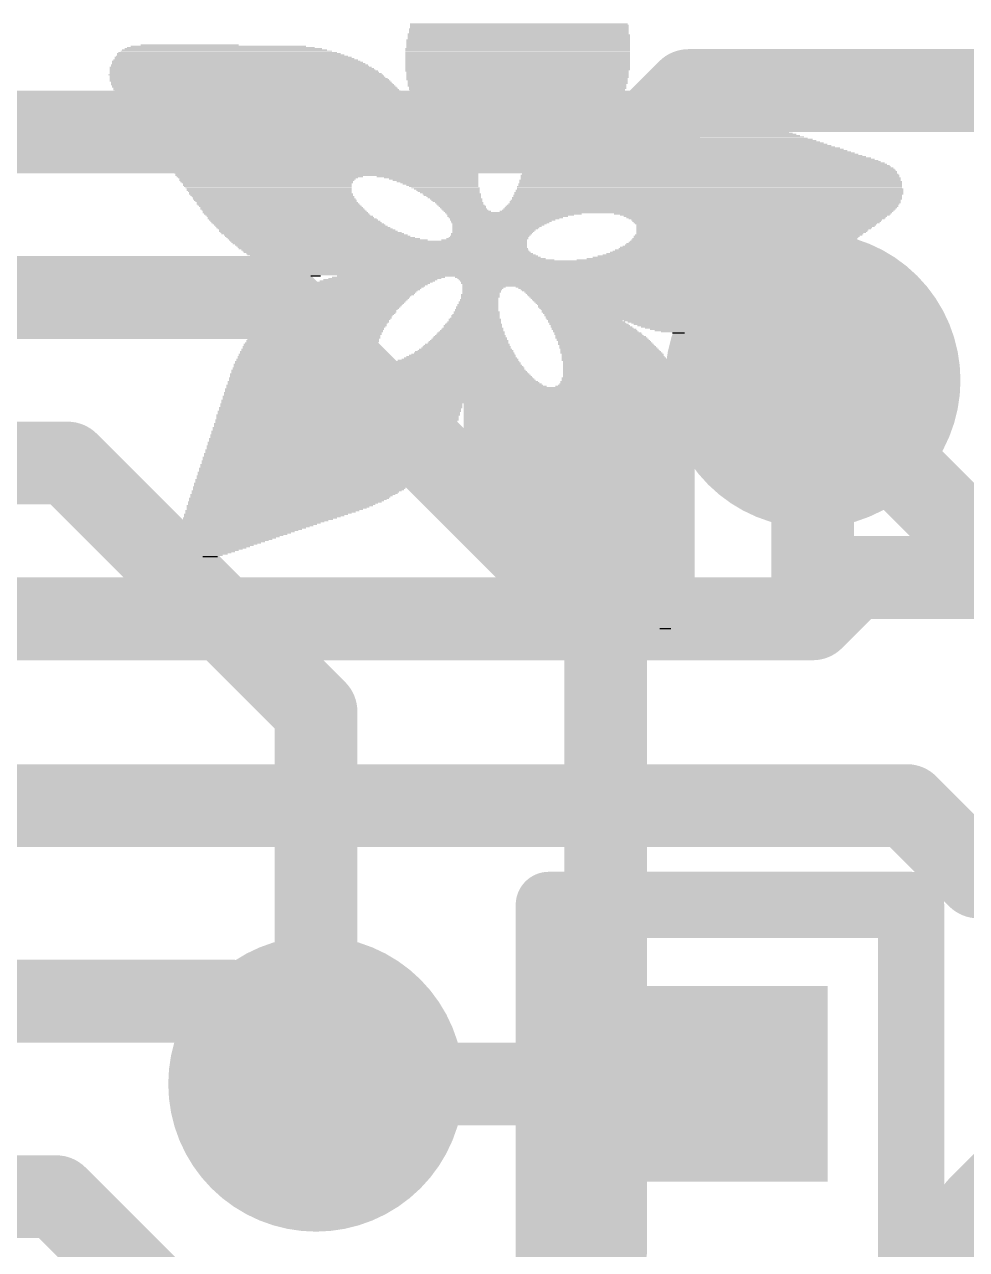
# Model space of a CAD drawing. Extents: x -4.8 to 27.4, y -5.3 to 26.6.
# Drawn here: x 11.679 to 14.569, y 9.398 to 13.157 of the extents above; entities that cross this region are included whole.
import ezdxf

# ---------------------------------------------------------------- set-up
doc = ezdxf.new("R2010")
doc.units = 0
for name, color, linetype in [('1', 12, 'CONTINUOUS'), ('16', 132, 'CONTINUOUS'), ('18', 110, 'CONTINUOUS'), ('21', 40, 'CONTINUOUS')]:
    doc.layers.add(name, color=color, linetype=linetype)

# ---------------------------------------------------------------- blocks, each defined once
blk = doc.blocks.new('RECT')
blk.add_solid([(-0.5, -0.5), (0.5, -0.5), (-0.5, 0.5), (0.5, 0.5)])
blk = doc.blocks.new('ROUNDV')
at = {"const_width": 0.5}
blk.add_lwpolyline([(0, -0.25, 1), (0, 0.25, 1), (0, -0.25)], format="xyb", dxfattribs=at)

msp = doc.modelspace()

# ---------------------------------------------------------------- linework, layer by layer
at = {"layer": '1', "const_width": 0.254}
for points in [[(14.097, 11.333), (14.097, 12.065)], [(14.097, 11.333), (14.224, 11.46)], [(14.224, 11.46), (15.406, 11.46)], [(14.097, 11.333), (11.287, 11.333)], [(11.26, 10.76), (14.386, 10.76)], [(14.605, 10.541), (14.386, 10.76)], [(15.387, 10.541), (14.605, 10.541)], [(11.26, 10.16), (12.319, 10.16)], [(12.319, 10.16), (12.573, 9.906)], [(12.573, 9.906), (13.843, 9.906)], [(14.605, 9.525), (14.84, 9.76)], [(11.26, 9.56), (11.776, 9.56)], [(11.776, 9.56), (12.192, 9.144)], [(14.605, 9.525), (14.605, 8.001)]]:
    msp.add_lwpolyline(points, dxfattribs=at)
at = {"layer": '1', "const_width": 0.127}
for points in [[(14.1605, 12.065, 1), (14.0335, 12.065)], [(14.224, 11.5235, 1), (14.224, 11.3965)], [(14.2689, 11.4151, 1), (14.1791, 11.5049)], [(14.0521, 11.3779, 1), (14.1419, 11.2881)], [(14.097, 11.2695, 1), (14.097, 11.3965)], [(14.0335, 11.333, 1), (14.1605, 11.333)], [(14.4309, 10.8049, 1), (14.3411, 10.7151)], [(14.386, 10.6965, 1), (14.386, 10.8235)], [(14.605, 10.6045, 1), (14.605, 10.4775)], [(14.5601, 10.4961, 1), (14.6499, 10.5859)], [(12.3639, 10.2049, 1), (12.2741, 10.1151)], [(12.319, 10.0965, 1), (12.319, 10.2235)], [(12.573, 9.9695, 1), (12.573, 9.8425)], [(12.5281, 9.8611, 1), (12.6179, 9.9509)], [(13.843, 9.8425, 1), (13.843, 9.9695)], [(11.8209, 9.6049, 1), (11.7311, 9.5151)], [(11.776, 9.4965, 1), (11.776, 9.6235)], [(14.6685, 9.525, 1), (14.5415, 9.525)], [(14.5601, 9.5699, 1), (14.6499, 9.4801)]]:
    msp.add_lwpolyline(points, format="xyb", dxfattribs=at)
at = {"layer": '16', "const_width": 0.254}
for points in [[(13.716, 12.954), (13.589, 12.827)], [(14.859, 12.954), (13.716, 12.954)], [(13.589, 12.827), (9.144, 12.827)], [(12.446, 12.319), (8.255, 12.319)], [(13.462, 11.303), (12.446, 12.319)], [(14.097, 12.065), (14.732, 11.43)], [(8.636, 11.811), (11.811, 11.811)], [(11.811, 11.811), (12.573, 11.049)], [(13.462, 11.303), (13.462, 9.398)], [(12.573, 11.049), (12.573, 9.906)], [(13.462, 9.398), (12.954, 8.89)]]:
    msp.add_lwpolyline(points, dxfattribs=at)
at = {"layer": '16', "const_width": 0.127}
for points in [[(13.716, 13.0175, 1), (13.716, 12.8905)], [(13.7609, 12.9091, 1), (13.6711, 12.9989)], [(13.5441, 12.8719, 1), (13.6339, 12.7821)], [(13.589, 12.7635, 1), (13.589, 12.8905)], [(12.4909, 12.3639, 1), (12.4011, 12.2741)], [(12.446, 12.2555, 1), (12.446, 12.3825)], [(14.1419, 12.1099, 1), (14.0521, 12.0201)], [(11.8559, 11.8559, 1), (11.7661, 11.7661)], [(11.811, 11.7475, 1), (11.811, 11.8745)], [(13.5255, 11.303, 1), (13.3985, 11.303)], [(13.4171, 11.2581, 1), (13.5069, 11.3479)], [(12.6365, 11.049, 1), (12.5095, 11.049)], [(12.5281, 11.0041, 1), (12.6179, 11.0939)], [(12.5095, 9.906, 1), (12.6365, 9.906)], [(13.5069, 9.3531, 1), (13.4171, 9.4429)], [(13.3985, 9.398, 1), (13.5255, 9.398)]]:
    msp.add_lwpolyline(points, format="xyb", dxfattribs=at)
at = {"layer": '21', "const_width": 0.2032}
for points in [[(13.2874, 8.3407), (13.2873, 10.4553)], [(13.2873, 10.4553), (14.3987, 10.4553)], [(14.3987, 10.4553), (14.3987, 8.3407)]]:
    msp.add_lwpolyline(points, dxfattribs=at)
at = {"layer": '21', "const_width": 0.1016}
for points in [[(13.3381, 10.4553, 1), (13.2365, 10.4553)], [(13.2873, 10.5061, 1), (13.2873, 10.4045)], [(14.4495, 10.4553, 1), (14.3479, 10.4553)], [(14.3987, 10.4045, 1), (14.3987, 10.5061)]]:
    msp.add_lwpolyline(points, format="xyb", dxfattribs=at)

# ---------------------------------------------------------------- block references
at = {"layer": '1', "xscale": 0.6, "yscale": 0.6, "rotation": 270}
msp.add_blockref('RECT', (13.843, 9.906), dxfattribs=at)
at = {"layer": '18', "xscale": 0.9064, "yscale": 0.9064}
for p in [(14.097, 12.065), (14.097, 12.065), (12.573, 9.906), (12.573, 9.906)]:
    msp.add_blockref('ROUNDV', p, dxfattribs=at)
at = {"layer": '21'}
for p, xscale, yscale in [((13.1953, 13.1585), 0.6668, 0.0038), ((13.1972, 13.1547), 0.6706, 0.0038), ((13.1934, 13.128), 0.6782, 0.0038), ((13.1953, 13.1242), 0.682, 0.0038), ((13.1953, 13.1204), 0.682, 0.0038), ((13.1953, 13.1166), 0.682, 0.0038), ((13.1953, 13.1432), 0.6744, 0.0038), ((13.1953, 13.1394), 0.6744, 0.0038), ((13.1953, 13.1356), 0.6744, 0.0038), ((13.1953, 13.1318), 0.6744, 0.0038), ((13.1972, 13.1509), 0.6706, 0.0039), ((13.1972, 13.147), 0.6706, 0.0038), ((12.2924, 13.0785), 0.6287, 0.0038), ((12.2885, 13.0823), 0.6058, 0.0038), ((12.2809, 13.0861), 0.5754, 0.0038), ((12.2733, 13.0899), 0.5372, 0.0038), ((12.1857, 13.0937), 0.3009, 0.0038), ((13.1915, 13.0823), 0.6896, 0.0038), ((13.1915, 13.0785), 0.6896, 0.0038), ((13.1934, 13.1089), 0.6858, 0.0038), ((13.1934, 13.1051), 0.6858, 0.0038), ((13.1934, 13.1013), 0.6858, 0.0038), ((13.1934, 13.0975), 0.6858, 0.0038), ((13.1934, 13.0937), 0.6858, 0.0038), ((13.1934, 13.0899), 0.6858, 0.0038), ((13.1934, 13.0861), 0.6858, 0.0038), ((13.1953, 13.1128), 0.682, 0.0039), ((12.3285, 13.0442), 0.762, 0.0038), ((12.3266, 13.048), 0.7506, 0.0038), ((12.319, 13.0556), 0.7278, 0.0038), ((12.3228, 13.0518), 0.7354, 0.0038), ((12.3152, 13.0594), 0.7124, 0.0038), ((12.3057, 13.067), 0.6858, 0.0038), ((12.3114, 13.0632), 0.6972, 0.0038), ((12.3018, 13.0708), 0.6705, 0.0038), ((12.298, 13.0747), 0.6477, 0.0039), ((13.1915, 13.0747), 0.6896, 0.0039), ((13.1915, 13.0708), 0.6896, 0.0038), ((13.1915, 13.067), 0.6896, 0.0038), ((13.1915, 13.0632), 0.6896, 0.0038), ((13.1915, 13.0594), 0.6896, 0.0038), ((13.1915, 13.0556), 0.6896, 0.0038), ((13.1915, 13.0518), 0.6896, 0.0038), ((13.1915, 13.048), 0.6896, 0.0038), ((13.1915, 13.0442), 0.6896, 0.0038), ((12.3476, 13.0175), 0.8153, 0.0038), ((12.3514, 13.0137), 0.823, 0.0038), ((12.3533, 13.0099), 0.8268, 0.0038), ((12.3571, 13.0061), 0.8344, 0.0038), ((12.3419, 13.0251), 0.8039, 0.0038), ((12.3457, 13.0213), 0.8115, 0.0038), ((12.3399, 13.0289), 0.7925, 0.0038), ((12.3381, 13.0327), 0.7887, 0.0038), ((12.3361, 13.0366), 0.7773, 0.0039), ((12.3323, 13.0404), 0.7696, 0.0038), ((13.1915, 13.0404), 0.6896, 0.0038), ((13.1915, 13.0366), 0.6896, 0.0039), ((13.1915, 13.0327), 0.6896, 0.0038), ((13.1915, 13.0289), 0.6896, 0.0038), ((13.1915, 13.0251), 0.6896, 0.0038), ((13.1915, 13.0213), 0.6896, 0.0038), ((13.1915, 13.0175), 0.6896, 0.0038), ((13.1896, 13.0137), 0.6858, 0.0038), ((13.1915, 13.0099), 0.682, 0.0038), ((13.1915, 13.0061), 0.682, 0.0038), ((12.3571, 13.0023), 0.842, 0.0038), ((12.3704, 12.9832), 0.8611, 0.0038), ((12.3609, 12.9985), 0.842, 0.0039), ((12.3628, 12.9946), 0.8458, 0.0038), ((12.3666, 12.9908), 0.8534, 0.0038), ((12.3686, 12.987), 0.8573, 0.0038), ((12.3742, 12.9794), 0.8611, 0.0038), ((12.378, 12.9718), 0.8687, 0.0038), ((12.3762, 12.9756), 0.8649, 0.0038), ((12.3819, 12.968), 0.8687, 0.0038), ((13.1915, 13.0023), 0.682, 0.0038), ((13.1915, 12.9985), 0.682, 0.0039), ((13.1915, 12.9946), 0.682, 0.0038), ((13.1896, 12.9908), 0.6782, 0.0038), ((13.1896, 12.987), 0.6782, 0.0038), ((13.1915, 12.9832), 0.6744, 0.0038), ((13.1915, 12.9794), 0.6744, 0.0038), ((13.1915, 12.9756), 0.6744, 0.0038), ((13.1896, 12.9718), 0.6706, 0.0038), ((13.1896, 12.968), 0.6706, 0.0038), ((12.3838, 12.9642), 0.8725, 0.0038), ((12.3895, 12.9565), 0.8763, 0.0038), ((12.3876, 12.9604), 0.8725, 0.0039), ((12.3933, 12.9527), 0.8763, 0.0038), ((12.3971, 12.9489), 0.8763, 0.0038), ((12.3971, 12.9451), 0.8763, 0.0038), ((12.4009, 12.9413), 0.8763, 0.0038), ((12.4047, 12.9375), 0.8763, 0.0038), ((12.4067, 12.9337), 0.8801, 0.0038), ((12.4085, 12.9299), 0.8763, 0.0038), ((13.1915, 12.9642), 0.6668, 0.0038), ((13.1915, 12.9604), 0.6668, 0.0039), ((13.1896, 12.9565), 0.663, 0.0038), ((13.1915, 12.9527), 0.6592, 0.0038), ((13.1915, 12.9489), 0.6592, 0.0038), ((13.1915, 12.9451), 0.6592, 0.0038), ((13.1896, 12.9413), 0.6553, 0.0038), ((13.1915, 12.9375), 0.6515, 0.0038), ((13.1915, 12.9337), 0.6515, 0.0038), ((13.1896, 12.9299), 0.6477, 0.0038), ((12.4123, 12.9261), 0.8763, 0.0038), ((12.4143, 12.9223), 0.8801, 0.0039), ((12.4181, 12.9184), 0.8801, 0.0038), ((12.42, 12.9146), 0.8763, 0.0038), ((12.4238, 12.9108), 0.8763, 0.0038), ((12.4257, 12.907), 0.8801, 0.0038), ((12.4276, 12.9032), 0.8763, 0.0038), ((12.4314, 12.8994), 0.8763, 0.0038), ((12.4352, 12.8956), 0.8763, 0.0038), ((12.4352, 12.8918), 0.8763, 0.0038), ((13.1915, 12.9261), 0.6439, 0.0038), ((13.1896, 12.9223), 0.6401, 0.0039), ((13.1896, 12.9184), 0.6401, 0.0038), ((13.0125, 12.9146), 0.2781, 0.0038), ((13.0087, 12.9108), 0.2705, 0.0038), ((13.0067, 12.9032), 0.259, 0.0038), ((13.0048, 12.8994), 0.2552, 0.0038), ((13.0087, 12.907), 0.2629, 0.0038), ((13.0048, 12.8956), 0.2476, 0.0038), ((13.0029, 12.8918), 0.2438, 0.0038), ((13.3458, 12.9146), 0.3276, 0.0038), ((13.3458, 12.9108), 0.32, 0.0038), ((13.3477, 12.907), 0.3162, 0.0038), ((13.3477, 12.9032), 0.3086, 0.0038), ((13.3496, 12.8994), 0.3048, 0.0038), ((13.3477, 12.8956), 0.301, 0.0038), ((13.3496, 12.8918), 0.2972, 0.0038), ((13.7134, 12.8918), 0.1791, 0.0038), ((13.7116, 12.8956), 0.1295, 0.0038), ((13.7096, 12.8994), 0.0495, 0.0038), ((12.439, 12.888), 0.8763, 0.0038), ((12.4428, 12.8841), 0.8763, 0.0039), ((12.4428, 12.8803), 0.8763, 0.0038), ((12.4466, 12.8765), 0.8763, 0.0038), ((12.5629, 12.8727), 1.1011, 0.0038), ((12.5629, 12.8689), 1.0935, 0.0038), ((12.5629, 12.8651), 1.0935, 0.0038), ((12.5629, 12.8613), 1.0859, 0.0038), ((12.5648, 12.8575), 1.0821, 0.0038), ((12.5648, 12.8537), 1.0745, 0.0038), ((13.001, 12.888), 0.24, 0.0038), ((13.0029, 12.8841), 0.2362, 0.0039), ((13.001, 12.8803), 0.2324, 0.0038), ((13.001, 12.8765), 0.2248, 0.0038), ((13.3477, 12.888), 0.2934, 0.0038), ((13.3496, 12.8841), 0.2896, 0.0039), ((13.3477, 12.8803), 0.2858, 0.0038), ((13.3477, 12.8765), 0.2858, 0.0038), ((13.3477, 12.8727), 0.2782, 0.0038), ((13.3477, 12.8689), 0.2782, 0.0038), ((13.3458, 12.8651), 0.2744, 0.0038), ((13.3438, 12.8537), 0.2629, 0.0038), ((13.3458, 12.8613), 0.2667, 0.0038), ((13.3458, 12.8575), 0.2667, 0.0038), ((13.7287, 12.8537), 0.423, 0.0038), ((13.7268, 12.8575), 0.4038, 0.0038), ((13.7249, 12.8613), 0.3848, 0.0038), ((13.7211, 12.8651), 0.362, 0.0038), ((13.7192, 12.8689), 0.3429, 0.0038), ((13.7192, 12.8727), 0.32, 0.0038), ((13.7173, 12.8765), 0.301, 0.0038), ((13.7172, 12.8803), 0.2781, 0.0038), ((13.7172, 12.8841), 0.2477, 0.0039), ((13.7134, 12.888), 0.2171, 0.0038), ((12.5648, 12.8499), 1.0745, 0.0038), ((12.5647, 12.846), 1.0668, 0.0039), ((12.5667, 12.8422), 1.0629, 0.0038), ((12.5686, 12.8384), 1.0591, 0.0038), ((12.5667, 12.8346), 1.0553, 0.0038), ((12.5686, 12.8308), 1.0515, 0.0038), ((12.5686, 12.827), 1.0439, 0.0038), ((12.5686, 12.8232), 1.0439, 0.0038), ((12.5705, 12.8194), 1.0401, 0.0038), ((12.5705, 12.8156), 1.0325, 0.0038), ((13.342, 12.8499), 0.2591, 0.0038), ((13.342, 12.846), 0.2591, 0.0039), ((13.3401, 12.8422), 0.2553, 0.0038), ((13.3401, 12.8384), 0.2476, 0.0038), ((13.3382, 12.8346), 0.2438, 0.0038), ((13.3382, 12.8308), 0.2438, 0.0038), ((13.3363, 12.827), 0.24, 0.0038), ((13.3344, 12.8232), 0.2362, 0.0038), ((13.3325, 12.8194), 0.2324, 0.0038), ((13.3325, 12.8156), 0.2324, 0.0038), ((13.7592, 12.8156), 0.5982, 0.0038), ((13.7573, 12.8194), 0.5791, 0.0038), ((13.7535, 12.8232), 0.5639, 0.0038), ((13.7497, 12.827), 0.5487, 0.0038), ((13.7477, 12.8308), 0.5295, 0.0038), ((13.7421, 12.8346), 0.5105, 0.0038), ((13.7401, 12.8384), 0.4915, 0.0038), ((13.7363, 12.8422), 0.4762, 0.0038), ((13.7344, 12.846), 0.4572, 0.0039), ((13.7306, 12.8499), 0.442, 0.0038), ((12.5724, 12.8118), 1.0287, 0.0038), ((12.5724, 12.8079), 1.0287, 0.0039), ((12.5743, 12.8041), 1.0249, 0.0038), ((12.5743, 12.8003), 1.0173, 0.0038), ((12.5762, 12.7965), 1.0135, 0.0038), ((12.5762, 12.7927), 1.0135, 0.0038), ((12.5781, 12.7889), 1.0096, 0.0038), ((12.5781, 12.7851), 1.002, 0.0038), ((12.58, 12.7813), 0.9982, 0.0038), ((12.58, 12.7775), 0.9982, 0.0038), ((13.3306, 12.8118), 0.2286, 0.0038), ((13.6849, 12.7851), 0.9372, 0.0038), ((13.6906, 12.7813), 0.9486, 0.0038), ((13.6982, 12.7775), 0.9639, 0.0038), ((13.3287, 12.8079), 0.2247, 0.0039), ((13.3268, 12.8041), 0.2209, 0.0038), ((13.3249, 12.8003), 0.2171, 0.0038), ((13.3249, 12.7965), 0.2171, 0.0038), ((13.323, 12.7927), 0.2133, 0.0038), ((13.3211, 12.7889), 0.2095, 0.0038), ((13.7858, 12.7889), 0.7125, 0.0038), ((13.782, 12.7927), 0.6973, 0.0038), ((13.7782, 12.7965), 0.682, 0.0038), ((13.7744, 12.8003), 0.6668, 0.0038), ((13.7726, 12.8041), 0.6477, 0.0038), ((13.7668, 12.8079), 0.6286, 0.0039), ((13.763, 12.8118), 0.6134, 0.0038), ((12.5819, 12.7737), 0.9944, 0.0038), ((12.5838, 12.7698), 0.9906, 0.0039), ((12.5819, 12.766), 0.9868, 0.0038), ((12.5838, 12.7622), 0.983, 0.0038), ((12.5857, 12.7584), 0.9792, 0.0038), ((12.5876, 12.7546), 0.9754, 0.0038), ((12.5876, 12.7508), 0.9754, 0.0038), ((12.5895, 12.747), 0.9716, 0.0038), ((12.5914, 12.7432), 0.9678, 0.0038), ((13.7306, 12.7546), 1.0364, 0.0038), ((13.7363, 12.7508), 1.0478, 0.0038), ((13.7439, 12.747), 1.063, 0.0038), ((13.7497, 12.7432), 1.0745, 0.0038), ((13.7096, 12.7698), 0.9867, 0.0039), ((13.7154, 12.766), 0.9982, 0.0038), ((13.7211, 12.7622), 1.0096, 0.0038), ((13.7268, 12.7584), 1.021, 0.0038), ((13.704, 12.7737), 0.9753, 0.0038), ((12.5915, 12.7394), 0.9601, 0.0038), ((12.5915, 12.7356), 0.9601, 0.0038), ((12.5934, 12.7317), 0.9563, 0.0039), ((12.5953, 12.7279), 0.9525, 0.0038), ((12.5972, 12.7241), 0.9487, 0.0038), ((12.5972, 12.7203), 0.9487, 0.0038), ((12.5991, 12.7165), 0.9449, 0.0038), ((12.601, 12.7127), 0.9411, 0.0038), ((12.6029, 12.7089), 0.9373, 0.0038), ((12.6029, 12.7051), 0.9373, 0.0038), ((13.7782, 12.7089), 1.1468, 0.0038), ((13.7801, 12.7051), 1.1506, 0.0038), ((13.7668, 12.7279), 1.1164, 0.0038), ((13.7706, 12.7241), 1.124, 0.0038), ((13.7725, 12.7203), 1.1278, 0.0038), ((13.7763, 12.7165), 1.1354, 0.0038), ((13.7782, 12.7127), 1.1392, 0.0038), ((13.7553, 12.7394), 1.0859, 0.0038), ((13.7591, 12.7356), 1.0935, 0.0038), ((13.7649, 12.7317), 1.1049, 0.0039), ((12.6048, 12.7013), 0.9335, 0.0038), ((12.6067, 12.6975), 0.9297, 0.0038), ((12.6067, 12.6936), 0.9297, 0.0039), ((12.4314, 12.6898), 0.5715, 0.0038), ((12.4257, 12.686), 0.5524, 0.0038), ((12.4238, 12.6822), 0.541, 0.0038), ((12.4219, 12.6784), 0.5372, 0.0038), ((12.4219, 12.6746), 0.5296, 0.0038), ((12.4238, 12.6708), 0.5258, 0.0038), ((12.4238, 12.667), 0.5182, 0.0038), ((12.9153, 12.6898), 0.3124, 0.0038), ((12.9267, 12.686), 0.2896, 0.0038), ((12.9344, 12.6822), 0.2743, 0.0038), ((12.9401, 12.6784), 0.2629, 0.0038), ((12.9458, 12.6746), 0.2515, 0.0038), ((12.9515, 12.6708), 0.2401, 0.0038), ((12.9553, 12.667), 0.2324, 0.0038), ((13.782, 12.667), 1.1773, 0.0038), ((13.782, 12.6784), 1.1697, 0.0038), ((13.784, 12.6746), 1.1735, 0.0038), ((13.784, 12.6708), 1.1735, 0.0038), ((13.782, 12.6936), 1.1621, 0.0039), ((13.782, 12.6898), 1.1621, 0.0038), ((13.784, 12.686), 1.1659, 0.0038), ((13.784, 12.6822), 1.1659, 0.0038), ((13.7801, 12.7013), 1.1506, 0.0038), ((13.782, 12.6975), 1.1545, 0.0038), ((12.4238, 12.6632), 0.5182, 0.0038), ((12.4257, 12.6594), 0.5144, 0.0038), ((12.4276, 12.6555), 0.5106, 0.0039), ((12.4295, 12.6517), 0.5068, 0.0038), ((12.4295, 12.6479), 0.5068, 0.0038), ((12.4314, 12.6441), 0.503, 0.0038), ((12.4333, 12.6403), 0.4992, 0.0038), ((12.4352, 12.6365), 0.503, 0.0038), ((12.4372, 12.6327), 0.4991, 0.0038), ((12.441, 12.6289), 0.4991, 0.0038), ((12.961, 12.6632), 0.221, 0.0038), ((12.9648, 12.6594), 0.2134, 0.0038), ((12.9705, 12.6555), 0.2096, 0.0039), ((12.9744, 12.6517), 0.2019, 0.0038), ((12.9782, 12.6479), 0.1943, 0.0038), ((12.9801, 12.6441), 0.1905, 0.0038), ((12.9839, 12.6403), 0.1829, 0.0038), ((12.9896, 12.6365), 0.1791, 0.0038), ((12.9915, 12.6327), 0.1753, 0.0038), ((12.9953, 12.6289), 0.1676, 0.0038), ((13.7744, 12.6327), 1.1925, 0.0038), ((13.7744, 12.6289), 1.1925, 0.0038), ((13.7782, 12.6403), 1.1925, 0.0038), ((13.7782, 12.6365), 1.1925, 0.0038), ((13.7802, 12.6479), 1.1887, 0.0038), ((13.7802, 12.6441), 1.1887, 0.0038), ((13.782, 12.6517), 1.1849, 0.0038), ((13.7802, 12.6594), 1.1811, 0.0038), ((13.7802, 12.6555), 1.1811, 0.0039), ((13.782, 12.6632), 1.1773, 0.0038), ((12.4428, 12.6251), 0.4953, 0.0038), ((12.4448, 12.6213), 0.4991, 0.0038), ((12.4486, 12.6174), 0.4991, 0.0039), ((12.4505, 12.6136), 0.4953, 0.0038), ((12.4543, 12.6098), 0.4953, 0.0038), ((12.4562, 12.606), 0.4991, 0.0038), ((12.46, 12.6022), 0.4991, 0.0038), ((12.4638, 12.5984), 0.4991, 0.0038), ((12.4676, 12.5946), 0.4991, 0.0038), ((12.4695, 12.5908), 0.503, 0.0038), ((12.9972, 12.6251), 0.1638, 0.0038), ((13.0029, 12.6213), 0.16, 0.0038), ((13.0048, 12.6174), 0.1562, 0.0039), ((13.0067, 12.6136), 0.1524, 0.0038), ((13.0124, 12.6098), 0.1486, 0.0038), ((13.0143, 12.606), 0.1448, 0.0038), ((13.0181, 12.6022), 0.1448, 0.0038), ((13.022, 12.5984), 0.1447, 0.0038), ((13.0239, 12.5946), 0.1409, 0.0038), ((13.0277, 12.5908), 0.1409, 0.0038), ((13.7497, 12.5908), 1.2039, 0.0038), ((13.7535, 12.5946), 1.2039, 0.0038), ((13.7573, 12.5984), 1.204, 0.0038), ((13.7592, 12.6022), 1.2002, 0.0038), ((13.763, 12.606), 1.2002, 0.0038), ((13.7668, 12.6136), 1.2002, 0.0038), ((13.7668, 12.6098), 1.2002, 0.0038), ((13.7687, 12.6174), 1.1964, 0.0039), ((13.7725, 12.6251), 1.1964, 0.0038), ((13.7725, 12.6213), 1.1964, 0.0038), ((12.4733, 12.587), 0.503, 0.0038), ((12.4771, 12.5832), 0.5029, 0.0038), ((12.4791, 12.5793), 0.5067, 0.0039), ((12.4829, 12.5755), 0.5067, 0.0038), ((12.4867, 12.5717), 0.5067, 0.0038), ((12.4924, 12.5679), 0.5105, 0.0038), ((12.4962, 12.5641), 0.5105, 0.0038), ((12.5, 12.5603), 0.5182, 0.0038), ((12.5038, 12.5565), 0.5182, 0.0038), ((12.5095, 12.5527), 0.522, 0.0038), ((13.0315, 12.587), 0.141, 0.0038), ((13.0372, 12.5832), 0.1448, 0.0038), ((13.6544, 12.5793), 1.3716, 0.0039), ((13.1801, 12.5755), 0.4153, 0.0038), ((13.1705, 12.5717), 0.3886, 0.0038), ((13.161, 12.5679), 0.3696, 0.0038), ((13.1553, 12.5641), 0.3506, 0.0038), ((13.1515, 12.5603), 0.3353, 0.0038), ((13.1458, 12.5565), 0.3239, 0.0038), ((13.142, 12.5527), 0.3086, 0.0038), ((13.7401, 12.5832), 1.2078, 0.0038), ((13.7459, 12.587), 1.2039, 0.0038), ((13.9116, 12.5755), 0.8496, 0.0038), ((13.9192, 12.5717), 0.8268, 0.0038), ((13.9211, 12.5679), 0.8078, 0.0038), ((13.923, 12.5641), 0.7963, 0.0038), ((13.9249, 12.5603), 0.7848, 0.0038), ((13.9249, 12.5565), 0.7696, 0.0038), ((13.9249, 12.5527), 0.762, 0.0038), ((12.5133, 12.5489), 0.522, 0.0038), ((12.519, 12.5451), 0.5258, 0.0038), ((12.5228, 12.5412), 0.5258, 0.0039), ((12.5286, 12.5374), 0.5295, 0.0038), ((12.5343, 12.5336), 0.5334, 0.0038), ((12.54, 12.5298), 0.5372, 0.0038), ((12.5457, 12.526), 0.541, 0.0038), ((12.5495, 12.5222), 0.5486, 0.0038), ((12.5572, 12.5184), 0.5563, 0.0038), ((12.5629, 12.5146), 0.5601, 0.0038), ((13.1115, 12.5146), 0.2476, 0.0038), ((13.1382, 12.5489), 0.3009, 0.0038), ((13.1191, 12.526), 0.2552, 0.0038), ((13.1172, 12.5222), 0.2514, 0.0038), ((13.1153, 12.5184), 0.2476, 0.0038), ((13.1363, 12.5451), 0.2895, 0.0038), ((13.1325, 12.5412), 0.2819, 0.0039), ((13.1287, 12.5374), 0.2743, 0.0038), ((13.1249, 12.5336), 0.2667, 0.0038), ((13.123, 12.5298), 0.2629, 0.0038), ((13.9249, 12.5489), 0.7544, 0.0038), ((13.923, 12.5451), 0.743, 0.0038), ((13.923, 12.5412), 0.7354, 0.0039), ((13.9211, 12.5374), 0.7316, 0.0038), ((13.9173, 12.5336), 0.7239, 0.0038), ((13.9154, 12.5298), 0.7201, 0.0038), ((13.9116, 12.526), 0.7125, 0.0038), ((13.9097, 12.5222), 0.7087, 0.0038), ((13.9078, 12.5184), 0.7049, 0.0038), ((13.904, 12.5146), 0.6973, 0.0038), ((12.5724, 12.5108), 0.5639, 0.0038), ((12.5781, 12.507), 0.5677, 0.0038), ((12.5876, 12.5031), 0.5792, 0.0039), ((12.5972, 12.4993), 0.5905, 0.0038), ((12.6105, 12.4955), 0.6096, 0.0038), ((12.7648, 12.4917), 0.9106, 0.0038), ((12.7667, 12.4879), 0.9068, 0.0038), ((12.7686, 12.4841), 0.903, 0.0038), ((12.7724, 12.4803), 0.8954, 0.0038), ((13.0887, 12.4955), 0.2629, 0.0038), ((13.0982, 12.4993), 0.2515, 0.0038), ((13.102, 12.5031), 0.2439, 0.0039), ((13.1058, 12.507), 0.2439, 0.0038), ((13.1096, 12.5108), 0.2438, 0.0038), ((13.864, 12.4803), 0.6858, 0.0038), ((13.8678, 12.4841), 0.6858, 0.0038), ((13.8735, 12.4879), 0.682, 0.0038), ((13.8792, 12.4917), 0.6858, 0.0038), ((13.883, 12.4955), 0.6858, 0.0038), ((13.8887, 12.4993), 0.6896, 0.0038), ((13.8944, 12.507), 0.6934, 0.0038), ((13.8925, 12.5031), 0.6896, 0.0039), ((13.9002, 12.5108), 0.6973, 0.0038), ((12.7743, 12.4765), 0.8916, 0.0038), ((12.7762, 12.4727), 0.8878, 0.0038), ((12.78, 12.4689), 0.8878, 0.0038), ((12.7839, 12.465), 0.8801, 0.0039), ((12.7877, 12.4612), 0.8801, 0.0038), ((12.7915, 12.4574), 0.8801, 0.0038), ((12.7991, 12.4536), 0.8801, 0.0038), ((12.8048, 12.4498), 0.8839, 0.0038), ((12.8124, 12.446), 0.884, 0.0038), ((12.8201, 12.4422), 0.8839, 0.0038), ((13.7878, 12.4422), 0.7315, 0.0038), ((13.7973, 12.446), 0.7201, 0.0038), ((13.8087, 12.4498), 0.7124, 0.0038), ((13.8163, 12.4536), 0.7049, 0.0038), ((13.8239, 12.4574), 0.6973, 0.0038), ((13.8316, 12.4612), 0.6972, 0.0038), ((13.8373, 12.465), 0.6934, 0.0039), ((13.8468, 12.4689), 0.6896, 0.0038), ((13.8506, 12.4727), 0.6896, 0.0038), ((13.8563, 12.4765), 0.6858, 0.0038), ((12.8296, 12.4384), 0.8953, 0.0038), ((12.8467, 12.4346), 0.9144, 0.0038), ((13.2677, 12.4308), 1.7412, 0.0038), ((13.2677, 12.4269), 1.726, 0.0039), ((13.2696, 12.4231), 1.7145, 0.0038), ((13.2715, 12.4193), 1.703, 0.0038), ((13.2715, 12.4155), 1.6878, 0.0038), ((13.2734, 12.4117), 1.6764, 0.0038), ((13.2753, 12.4079), 1.6574, 0.0038), ((13.2792, 12.4041), 1.6421, 0.0038), ((13.7573, 12.4346), 0.7696, 0.0038), ((13.7744, 12.4384), 0.743, 0.0038), ((13.283, 12.4003), 1.6269, 0.0038), ((13.2848, 12.3965), 1.6078, 0.0038), ((13.2906, 12.3927), 1.5887, 0.0038), ((13.2963, 12.3889), 1.5621, 0.0039), ((12.5724, 12.385), 0.0305, 0.0038), ((12.7515, 12.366), 0.3581, 0.0038), ((12.761, 12.3698), 0.3543, 0.0038), ((12.7705, 12.3736), 0.3505, 0.0038), ((12.7839, 12.3774), 0.3467, 0.0038), ((12.7953, 12.3812), 0.3467, 0.0038), ((13.3553, 12.385), 1.4364, 0.0038), ((13.5344, 12.3812), 1.0706, 0.0038), ((13.5344, 12.3774), 1.0554, 0.0038), ((13.5344, 12.3736), 1.0478, 0.0038), ((13.5325, 12.3698), 1.0363, 0.0038), ((13.5325, 12.366), 1.0287, 0.0038), ((12.6829, 12.3279), 0.381, 0.0038), ((12.6867, 12.3317), 0.381, 0.0038), ((12.6924, 12.3355), 0.3772, 0.0038), ((12.6981, 12.3393), 0.3734, 0.0038), ((12.7057, 12.3431), 0.3734, 0.0038), ((12.7095, 12.3469), 0.3734, 0.0038), ((12.7191, 12.3508), 0.3695, 0.0039), ((12.7248, 12.3546), 0.3657, 0.0038), ((12.7324, 12.3584), 0.3658, 0.0038), ((12.7419, 12.3622), 0.362, 0.0038), ((13.5305, 12.3622), 1.0249, 0.0038), ((13.0772, 12.3279), 0.1181, 0.0038), ((13.5267, 12.3546), 1.0097, 0.0038), ((13.0886, 12.3508), 0.1334, 0.0039), ((13.0848, 12.3469), 0.1258, 0.0038), ((13.0829, 12.3431), 0.122, 0.0038), ((13.081, 12.3393), 0.1182, 0.0038), ((13.081, 12.3355), 0.1182, 0.0038), ((13.5287, 12.3584), 1.0135, 0.0038), ((13.0791, 12.3317), 0.1143, 0.0038), ((13.6068, 12.3508), 0.842, 0.0039), ((13.6068, 12.3469), 0.8268, 0.0038), ((13.6087, 12.3431), 0.8154, 0.0038), ((13.6067, 12.3393), 0.8039, 0.0038), ((13.6087, 12.3355), 0.7925, 0.0038), ((13.6087, 12.3317), 0.7848, 0.0038), ((13.6068, 12.3279), 0.7734, 0.0038), ((12.6371, 12.2898), 0.3886, 0.0038), ((12.641, 12.2936), 0.3887, 0.0038), ((12.6448, 12.2974), 0.3887, 0.0038), ((12.6486, 12.3012), 0.3886, 0.0038), ((12.6543, 12.305), 0.3848, 0.0038), ((12.6581, 12.3088), 0.3848, 0.0038), ((12.6619, 12.3127), 0.3848, 0.0039), ((12.6657, 12.3165), 0.3848, 0.0038), ((12.6714, 12.3203), 0.381, 0.0038), ((12.6752, 12.3241), 0.381, 0.0038), ((13.0677, 12.2898), 0.1295, 0.0038), ((13.0696, 12.2974), 0.1257, 0.0038), ((13.0696, 12.2936), 0.1257, 0.0038), ((13.0715, 12.305), 0.1219, 0.0038), ((13.0715, 12.3012), 0.1219, 0.0038), ((13.0734, 12.3127), 0.1181, 0.0039), ((13.0734, 12.3088), 0.1181, 0.0038), ((13.0772, 12.3241), 0.1181, 0.0038), ((13.0772, 12.3203), 0.1181, 0.0038), ((13.0753, 12.3165), 0.1143, 0.0038), ((13.6068, 12.3241), 0.7658, 0.0038), ((13.6049, 12.3203), 0.7544, 0.0038), ((13.6049, 12.3165), 0.7468, 0.0038), ((13.6049, 12.3127), 0.7391, 0.0039), ((13.6029, 12.3088), 0.7277, 0.0038), ((13.6029, 12.305), 0.7201, 0.0038), ((13.6029, 12.3012), 0.7125, 0.0038), ((13.6011, 12.2974), 0.7011, 0.0038), ((13.6011, 12.2936), 0.6934, 0.0038), ((13.5973, 12.2898), 0.6858, 0.0038), ((12.6029, 12.2517), 0.3963, 0.0038), ((12.6067, 12.2555), 0.3963, 0.0038), ((12.6086, 12.2593), 0.3925, 0.0038), ((12.6124, 12.2631), 0.3924, 0.0038), ((12.6162, 12.2669), 0.3924, 0.0038), ((12.62, 12.2707), 0.3924, 0.0038), ((12.6238, 12.2746), 0.3924, 0.0039), ((12.6257, 12.2784), 0.3886, 0.0038), ((12.6295, 12.2822), 0.3886, 0.0038), ((12.6333, 12.286), 0.3886, 0.0038), ((13.0601, 12.2517), 0.1601, 0.0038), ((13.06, 12.2555), 0.1524, 0.0038), ((13.062, 12.2631), 0.1485, 0.0038), ((13.062, 12.2593), 0.1485, 0.0038), ((13.0639, 12.2669), 0.1447, 0.0038), ((13.0658, 12.2746), 0.1409, 0.0039), ((13.0658, 12.2707), 0.1409, 0.0038), ((13.0658, 12.2822), 0.1333, 0.0038), ((13.0658, 12.2784), 0.1333, 0.0038), ((13.0677, 12.286), 0.1295, 0.0038), ((13.5953, 12.286), 0.6743, 0.0038), ((13.5953, 12.2822), 0.6667, 0.0038), ((13.5935, 12.2784), 0.6553, 0.0038), ((13.5897, 12.2746), 0.6477, 0.0039), ((13.5877, 12.2707), 0.6363, 0.0038), ((13.5858, 12.2669), 0.6248, 0.0038), ((13.5839, 12.2631), 0.621, 0.0038), ((13.5801, 12.2593), 0.6058, 0.0038), ((13.5763, 12.2555), 0.5982, 0.0038), ((13.5744, 12.2517), 0.5868, 0.0038), ((12.5781, 12.2174), 0.4, 0.0038), ((12.5781, 12.2136), 0.4, 0.0038), ((12.5819, 12.2212), 0.4, 0.0038), ((12.5838, 12.225), 0.3962, 0.0038), ((12.5895, 12.2326), 0.4, 0.0038), ((12.5876, 12.2288), 0.3962, 0.0038), ((12.5914, 12.2365), 0.3962, 0.0039), ((12.5952, 12.2403), 0.3962, 0.0038), ((12.5991, 12.2441), 0.3963, 0.0038), ((12.601, 12.2479), 0.3925, 0.0038), ((13.0506, 12.2136), 0.2019, 0.0038), ((13.0506, 12.2174), 0.1943, 0.0038), ((13.0525, 12.2212), 0.1905, 0.0038), ((13.0544, 12.225), 0.1867, 0.0038), ((13.0544, 12.2326), 0.1791, 0.0038), ((13.0544, 12.2288), 0.1791, 0.0038), ((13.0563, 12.2365), 0.1753, 0.0039), ((13.0563, 12.2403), 0.1677, 0.0038), ((13.0582, 12.2441), 0.1639, 0.0038), ((13.0601, 12.2479), 0.1601, 0.0038), ((13.3991, 12.2479), 0.2286, 0.0038), ((13.403, 12.2441), 0.2363, 0.0038), ((13.4068, 12.2403), 0.2363, 0.0038), ((13.4106, 12.2365), 0.2439, 0.0039), ((13.4144, 12.2326), 0.2438, 0.0038), ((13.4182, 12.2288), 0.2514, 0.0038), ((13.422, 12.225), 0.2514, 0.0038), ((13.4258, 12.2212), 0.259, 0.0038), ((13.4297, 12.2174), 0.2591, 0.0038), ((13.4316, 12.2136), 0.2629, 0.0038), ((13.6887, 12.2479), 0.3429, 0.0038), ((13.6887, 12.2441), 0.32, 0.0038), ((13.6906, 12.2403), 0.301, 0.0038), ((13.6887, 12.2365), 0.282, 0.0039), ((13.6887, 12.2326), 0.259, 0.0038), ((13.6887, 12.2288), 0.2362, 0.0038), ((13.6887, 12.225), 0.2134, 0.0038), ((13.6887, 12.2212), 0.1828, 0.0038), ((13.6868, 12.2174), 0.1486, 0.0038), ((13.6867, 12.2136), 0.1105, 0.0038), ((12.5591, 12.1793), 0.4077, 0.0038), ((12.5629, 12.1869), 0.4077, 0.0038), ((12.5629, 12.1831), 0.4077, 0.0038), ((12.5648, 12.1907), 0.4039, 0.0038), ((12.5667, 12.1945), 0.4077, 0.0038), ((12.5686, 12.1984), 0.4039, 0.0039), ((12.5724, 12.206), 0.4039, 0.0038), ((12.5705, 12.2022), 0.4001, 0.0038), ((12.5743, 12.2098), 0.4001, 0.0038), ((13.0391, 12.1793), 0.2476, 0.0038), ((13.041, 12.1831), 0.2438, 0.0038), ((13.0429, 12.1869), 0.24, 0.0038), ((13.0429, 12.1907), 0.2324, 0.0038), ((13.0448, 12.1945), 0.2286, 0.0038), ((13.0448, 12.1984), 0.221, 0.0039), ((13.0467, 12.2022), 0.2172, 0.0038), ((13.0467, 12.206), 0.2096, 0.0038), ((13.0486, 12.2098), 0.2058, 0.0038), ((13.4373, 12.2098), 0.2667, 0.0038), ((13.4392, 12.206), 0.2705, 0.0038), ((13.4467, 12.1984), 0.2781, 0.0039), ((13.443, 12.2022), 0.2705, 0.0038), ((13.4487, 12.1945), 0.2819, 0.0038), ((13.4544, 12.1869), 0.2858, 0.0038), ((13.4525, 12.1907), 0.2819, 0.0038), ((13.4582, 12.1831), 0.2858, 0.0038), ((13.4601, 12.1793), 0.2896, 0.0038), ((13.6849, 12.2098), 0.0381, 0.0038), ((12.5495, 12.145), 0.4268, 0.0038), ((12.5495, 12.1412), 0.4268, 0.0038), ((12.5515, 12.1526), 0.4229, 0.0038), ((12.5515, 12.1488), 0.4229, 0.0038), ((12.5534, 12.1603), 0.4191, 0.0039), ((12.5534, 12.1564), 0.4191, 0.0038), ((12.5553, 12.1679), 0.4153, 0.0038), ((12.5553, 12.1641), 0.4153, 0.0038), ((12.5572, 12.1755), 0.4115, 0.0038), ((12.5572, 12.1717), 0.4115, 0.0038), ((13.022, 12.1412), 0.3277, 0.0038), ((13.0239, 12.145), 0.3163, 0.0038), ((13.0277, 12.1488), 0.3086, 0.0038), ((13.0277, 12.1526), 0.301, 0.0038), ((13.0315, 12.1564), 0.2934, 0.0038), ((13.0315, 12.1603), 0.2857, 0.0039), ((13.0334, 12.1641), 0.2743, 0.0038), ((13.0353, 12.1679), 0.2705, 0.0038), ((13.0353, 12.1717), 0.2629, 0.0038), ((13.0372, 12.1755), 0.2591, 0.0038), ((13.462, 12.1755), 0.2934, 0.0038), ((13.4658, 12.1717), 0.2934, 0.0038), ((13.4677, 12.1679), 0.2972, 0.0038), ((13.4696, 12.1641), 0.301, 0.0038), ((13.4734, 12.1603), 0.301, 0.0039), ((13.4753, 12.1564), 0.3048, 0.0038), ((13.4772, 12.1526), 0.3086, 0.0038), ((13.4792, 12.1488), 0.3125, 0.0038), ((13.483, 12.145), 0.3125, 0.0038), ((13.483, 12.1412), 0.3125, 0.0038), ((12.7648, 12.1031), 0.8953, 0.0038), ((12.761, 12.1145), 0.8801, 0.0038), ((12.7629, 12.1107), 0.8839, 0.0038), ((12.7648, 12.1069), 0.8877, 0.0038), ((12.559, 12.1222), 0.4686, 0.0039), ((12.7629, 12.1183), 0.8763, 0.0038), ((12.5495, 12.1298), 0.442, 0.0038), ((12.5533, 12.126), 0.4496, 0.0038), ((12.5495, 12.1374), 0.4344, 0.0038), ((12.5495, 12.1336), 0.4344, 0.0038), ((12.9991, 12.1222), 0.3962, 0.0039), ((13.0086, 12.126), 0.3696, 0.0038), ((13.0144, 12.1298), 0.3581, 0.0038), ((13.0163, 12.1336), 0.3467, 0.0038), ((13.0182, 12.1374), 0.3353, 0.0038), ((13.4848, 12.1374), 0.3163, 0.0038), ((13.4886, 12.1298), 0.3239, 0.0038), ((13.4886, 12.126), 0.3239, 0.0038), ((13.4868, 12.1336), 0.3201, 0.0038), ((13.4925, 12.1222), 0.3238, 0.0039), ((13.4944, 12.1183), 0.3276, 0.0038), ((13.4944, 12.1145), 0.3276, 0.0038), ((13.4963, 12.1107), 0.3314, 0.0038), ((13.4982, 12.1069), 0.3352, 0.0038), ((13.4982, 12.1031), 0.3352, 0.0038), ((12.7724, 12.0726), 0.9334, 0.0038), ((12.7743, 12.0688), 0.9372, 0.0038), ((12.7762, 12.065), 0.941, 0.0038), ((12.7686, 12.0841), 0.9182, 0.0039), ((12.7705, 12.0802), 0.922, 0.0038), ((12.7724, 12.0764), 0.9258, 0.0038), ((12.7648, 12.0955), 0.903, 0.0038), ((12.7667, 12.0917), 0.9068, 0.0038), ((12.7686, 12.0879), 0.9106, 0.0038), ((12.7648, 12.0993), 0.8953, 0.0038), ((13.5039, 12.0726), 0.3544, 0.0038), ((13.5058, 12.0688), 0.3582, 0.0038), ((13.5058, 12.065), 0.3582, 0.0038), ((13.5001, 12.0993), 0.339, 0.0038), ((13.5001, 12.0955), 0.339, 0.0038), ((13.5021, 12.0917), 0.3429, 0.0038), ((13.5021, 12.0879), 0.3429, 0.0038), ((13.504, 12.0841), 0.3467, 0.0039), ((13.504, 12.0802), 0.3467, 0.0038), ((13.5059, 12.0764), 0.3505, 0.0038), ((12.9953, 12.0269), 1.4097, 0.0038), ((12.9953, 12.0383), 1.4021, 0.0038), ((12.9972, 12.0345), 1.4059, 0.0038), ((12.9972, 12.0307), 1.4059, 0.0038), ((12.7838, 12.0498), 0.9716, 0.0038), ((12.7895, 12.046), 0.983, 0.0039), ((12.9972, 12.0421), 1.3983, 0.0038), ((12.7782, 12.0612), 0.9525, 0.0038), ((12.7801, 12.0574), 0.9563, 0.0038), ((12.7839, 12.0536), 0.9639, 0.0038), ((13.5001, 12.046), 0.3848, 0.0039), ((13.5039, 12.0498), 0.3772, 0.0038), ((13.5058, 12.0536), 0.3734, 0.0038), ((13.5058, 12.0612), 0.3658, 0.0038), ((13.5058, 12.0574), 0.3658, 0.0038), ((12.6505, 11.9926), 0.7429, 0.0038), ((12.6505, 11.9888), 0.7429, 0.0038), ((12.9953, 12.004), 1.4249, 0.0038), ((12.9972, 12.0002), 1.4288, 0.0038), ((12.9972, 11.9964), 1.4288, 0.0038), ((12.9953, 12.0155), 1.4173, 0.0038), ((12.9972, 12.0117), 1.4211, 0.0038), ((12.9972, 12.0079), 1.4211, 0.0039), ((12.9972, 12.0231), 1.4135, 0.0038), ((12.9972, 12.0193), 1.4135, 0.0038), ((13.3687, 11.9926), 0.6858, 0.0038), ((13.3687, 11.9888), 0.6858, 0.0038), ((12.641, 11.9583), 0.7467, 0.0038), ((12.6391, 11.9545), 0.7429, 0.0038), ((12.6391, 11.9507), 0.7429, 0.0038), ((12.6448, 11.9698), 0.7467, 0.0039), ((12.6429, 11.9659), 0.7429, 0.0038), ((12.6429, 11.9621), 0.7429, 0.0038), ((12.6486, 11.9812), 0.7467, 0.0038), ((12.6467, 11.9774), 0.7429, 0.0038), ((12.6467, 11.9736), 0.7429, 0.0038), ((12.6505, 11.985), 0.7429, 0.0038), ((13.3706, 11.985), 0.6896, 0.0038), ((13.3706, 11.9812), 0.6896, 0.0038), ((13.3706, 11.9774), 0.6896, 0.0038), ((13.3706, 11.9736), 0.6896, 0.0038), ((13.3725, 11.9698), 0.6934, 0.0039), ((13.3725, 11.9659), 0.6934, 0.0038), ((13.3725, 11.9621), 0.6934, 0.0038), ((13.3725, 11.9583), 0.6934, 0.0038), ((13.3744, 11.9545), 0.6972, 0.0038), ((13.3744, 11.9507), 0.6972, 0.0038), ((12.6295, 11.9202), 0.7468, 0.0038), ((12.6276, 11.9164), 0.743, 0.0038), ((12.6333, 11.9317), 0.7468, 0.0039), ((12.6314, 11.9278), 0.743, 0.0038), ((12.6314, 11.924), 0.743, 0.0038), ((12.6372, 11.9431), 0.7467, 0.0038), ((12.6353, 11.9393), 0.7429, 0.0038), ((12.6353, 11.9355), 0.7429, 0.0038), ((12.6391, 11.9469), 0.7429, 0.0038), ((13.3744, 11.9469), 0.6972, 0.0038), ((13.3744, 11.9431), 0.6972, 0.0038), ((13.3744, 11.9393), 0.6972, 0.0038), ((13.3763, 11.9355), 0.701, 0.0038), ((13.3763, 11.9317), 0.701, 0.0039), ((13.3763, 11.9278), 0.701, 0.0038), ((13.3763, 11.924), 0.701, 0.0038), ((13.3763, 11.9202), 0.701, 0.0038), ((13.3763, 11.9164), 0.701, 0.0038), ((12.6162, 11.8859), 0.743, 0.0038), ((12.6143, 11.8821), 0.7391, 0.0038), ((12.6143, 11.8783), 0.7391, 0.0038), ((12.62, 11.8974), 0.743, 0.0038), ((12.62, 11.8936), 0.743, 0.0039), ((12.6181, 11.8897), 0.7392, 0.0038), ((12.6238, 11.9088), 0.743, 0.0038), ((12.6238, 11.905), 0.743, 0.0038), ((12.6238, 11.9012), 0.743, 0.0038), ((12.6276, 11.9126), 0.743, 0.0038), ((13.3763, 11.9126), 0.701, 0.0038), ((13.3782, 11.9088), 0.7048, 0.0038), ((13.3782, 11.905), 0.7048, 0.0038), ((13.3782, 11.9012), 0.7048, 0.0038), ((13.3782, 11.8974), 0.7048, 0.0038), ((13.3782, 11.8936), 0.7048, 0.0039), ((13.3782, 11.8897), 0.7048, 0.0038), ((13.3782, 11.8859), 0.7048, 0.0038), ((13.3801, 11.8821), 0.701, 0.0038), ((13.3801, 11.8783), 0.701, 0.0038), ((12.5953, 11.8402), 0.7315, 0.0038), ((12.5991, 11.8478), 0.7315, 0.0038), ((12.601, 11.8516), 0.7353, 0.0038), ((12.5972, 11.844), 0.7277, 0.0038), ((12.6048, 11.8631), 0.7353, 0.0038), ((12.6048, 11.8593), 0.7353, 0.0038), ((12.6029, 11.8555), 0.7315, 0.0039), ((12.6105, 11.8745), 0.7391, 0.0038), ((12.6105, 11.8707), 0.7391, 0.0038), ((12.6086, 11.8669), 0.7353, 0.0038), ((13.3801, 11.8745), 0.701, 0.0038), ((13.3801, 11.8707), 0.701, 0.0038), ((13.3801, 11.8669), 0.701, 0.0038), ((13.382, 11.8631), 0.7048, 0.0038), ((13.3839, 11.8593), 0.701, 0.0038), ((13.3839, 11.8555), 0.701, 0.0039), ((13.3839, 11.8516), 0.701, 0.0038), ((13.3839, 11.8478), 0.701, 0.0038), ((13.3858, 11.844), 0.6972, 0.0038), ((13.3858, 11.8402), 0.6972, 0.0038), ((12.5743, 11.8059), 0.7125, 0.0038), ((12.5724, 11.8021), 0.7087, 0.0038), ((12.5819, 11.8174), 0.7201, 0.0039), ((12.58, 11.8135), 0.7163, 0.0038), ((12.5781, 11.8097), 0.7125, 0.0038), ((12.5877, 11.8288), 0.7239, 0.0038), ((12.5877, 11.825), 0.7239, 0.0038), ((12.5857, 11.8212), 0.72, 0.0038), ((12.5915, 11.8326), 0.7239, 0.0038), ((12.5934, 11.8364), 0.7277, 0.0038), ((13.3858, 11.8364), 0.6972, 0.0038), ((13.3877, 11.8326), 0.6934, 0.0038), ((13.3877, 11.8288), 0.6934, 0.0038), ((13.3877, 11.825), 0.6934, 0.0038), ((13.3877, 11.8212), 0.6934, 0.0038), ((13.3896, 11.8174), 0.6896, 0.0039), ((13.3896, 11.8135), 0.6896, 0.0038), ((13.3915, 11.8097), 0.6858, 0.0038), ((13.3915, 11.8059), 0.6858, 0.0038), ((13.3915, 11.8021), 0.6858, 0.0038), ((12.5514, 11.7716), 0.6896, 0.0038), ((12.5495, 11.7678), 0.6858, 0.0038), ((12.5476, 11.764), 0.682, 0.0038), ((12.559, 11.7831), 0.6972, 0.0038), ((12.5571, 11.7793), 0.6934, 0.0039), ((12.5552, 11.7754), 0.6896, 0.0038), ((12.5648, 11.7907), 0.7011, 0.0038), ((12.5667, 11.7945), 0.7049, 0.0038), ((12.5629, 11.7869), 0.6973, 0.0038), ((12.5705, 11.7983), 0.7049, 0.0038), ((13.3934, 11.7983), 0.682, 0.0038), ((13.3934, 11.7945), 0.682, 0.0038), ((13.3953, 11.7907), 0.6782, 0.0038), ((13.3953, 11.7869), 0.6782, 0.0038), ((13.3953, 11.7831), 0.6782, 0.0038), ((13.3972, 11.7793), 0.6744, 0.0039), ((13.3972, 11.7754), 0.6744, 0.0038), ((13.3992, 11.7716), 0.6705, 0.0038), ((13.3992, 11.7678), 0.6705, 0.0038), ((13.4011, 11.764), 0.6667, 0.0038), ((12.5134, 11.7259), 0.6439, 0.0038), ((12.5191, 11.7297), 0.6477, 0.0038), ((12.5248, 11.7373), 0.6591, 0.0038), ((12.521, 11.7335), 0.6515, 0.0038), ((12.5343, 11.7488), 0.6705, 0.0038), ((12.5305, 11.745), 0.6629, 0.0038), ((12.5286, 11.7412), 0.6591, 0.0039), ((12.5438, 11.7602), 0.682, 0.0038), ((12.54, 11.7564), 0.6744, 0.0038), ((12.5381, 11.7526), 0.6706, 0.0038), ((13.4011, 11.7602), 0.6667, 0.0038), ((13.403, 11.7564), 0.6629, 0.0038), ((13.403, 11.7526), 0.6629, 0.0038), ((13.4049, 11.7488), 0.6591, 0.0038), ((13.4068, 11.745), 0.6553, 0.0038), ((13.4068, 11.7412), 0.6553, 0.0039), ((13.4087, 11.7373), 0.6515, 0.0038), ((13.4087, 11.7335), 0.6515, 0.0038), ((13.4106, 11.7297), 0.6477, 0.0038), ((13.4124, 11.7259), 0.6439, 0.0038), ((12.4771, 11.6916), 0.5944, 0.0038), ((12.4714, 11.6878), 0.583, 0.0038), ((12.4866, 11.6992), 0.6058, 0.0038), ((12.4828, 11.6954), 0.5982, 0.0038), ((12.4905, 11.7031), 0.6135, 0.0039), ((12.5019, 11.7145), 0.6286, 0.0038), ((12.4981, 11.7107), 0.621, 0.0038), ((12.4943, 11.7069), 0.6134, 0.0038), ((12.5095, 11.7221), 0.6362, 0.0038), ((12.5076, 11.7183), 0.6324, 0.0038), ((13.4124, 11.7221), 0.6439, 0.0038), ((13.4144, 11.7183), 0.6401, 0.0038), ((13.4162, 11.7145), 0.6363, 0.0038), ((13.4182, 11.7107), 0.6324, 0.0038), ((13.4182, 11.7069), 0.6324, 0.0038), ((13.4201, 11.7031), 0.6286, 0.0039), ((13.422, 11.6992), 0.6248, 0.0038), ((13.4239, 11.6954), 0.621, 0.0038), ((13.4239, 11.6916), 0.621, 0.0038), ((13.4258, 11.6878), 0.6172, 0.0038), ((12.42, 11.6535), 0.5029, 0.0038), ((12.439, 11.665), 0.5334, 0.0039), ((12.4333, 11.6611), 0.522, 0.0038), ((12.4276, 11.6573), 0.5106, 0.0038), ((12.4619, 11.6802), 0.5715, 0.0038), ((12.4466, 11.6688), 0.541, 0.0038), ((12.4562, 11.6764), 0.5601, 0.0038), ((12.4524, 11.6726), 0.5525, 0.0038), ((12.4676, 11.684), 0.5753, 0.0038), ((13.4277, 11.684), 0.6134, 0.0038), ((13.4296, 11.6802), 0.6096, 0.0038), ((13.4315, 11.6764), 0.6058, 0.0038), ((13.4315, 11.6726), 0.6058, 0.0038), ((13.4334, 11.6688), 0.602, 0.0038), ((13.4353, 11.665), 0.5982, 0.0039), ((13.4373, 11.6611), 0.5943, 0.0038), ((13.4392, 11.6573), 0.5905, 0.0038), ((13.4411, 11.6535), 0.5867, 0.0038), ((12.3628, 11.6192), 0.4038, 0.0038), ((12.3571, 11.6154), 0.3924, 0.0038), ((12.3686, 11.623), 0.4153, 0.0038), ((12.4009, 11.6421), 0.4724, 0.0038), ((12.3952, 11.6383), 0.461, 0.0038), ((12.3876, 11.6345), 0.4458, 0.0038), ((12.3819, 11.6307), 0.4343, 0.0038), ((12.3762, 11.6269), 0.4229, 0.0039), ((12.4085, 11.6459), 0.4801, 0.0038), ((12.4143, 11.6497), 0.4915, 0.0038), ((13.443, 11.6497), 0.5829, 0.0038), ((13.4449, 11.6459), 0.5791, 0.0038), ((13.4467, 11.6421), 0.5753, 0.0038), ((13.4487, 11.6383), 0.5715, 0.0038), ((13.4505, 11.6345), 0.5677, 0.0038), ((13.4525, 11.6307), 0.5639, 0.0038), ((13.4543, 11.6269), 0.5601, 0.0039), ((13.4563, 11.623), 0.5562, 0.0038), ((13.4582, 11.6192), 0.5524, 0.0038), ((13.4601, 11.6154), 0.5486, 0.0038), ((12.3399, 11.604), 0.3581, 0.0038), ((12.3285, 11.5964), 0.3353, 0.0038), ((12.3514, 11.6116), 0.381, 0.0038), ((12.3457, 11.6078), 0.3696, 0.0038), ((12.3228, 11.5926), 0.3238, 0.0038), ((12.3343, 11.6002), 0.3467, 0.0038), ((12.3018, 11.5773), 0.2743, 0.0038), ((12.319, 11.5888), 0.3086, 0.0039), ((12.3133, 11.5849), 0.2972, 0.0038), ((12.3076, 11.5811), 0.2857, 0.0038), ((13.462, 11.6116), 0.5448, 0.0038), ((13.4658, 11.6078), 0.5372, 0.0038), ((13.4677, 11.604), 0.5334, 0.0038), ((13.4696, 11.6002), 0.5296, 0.0038), ((13.4715, 11.5964), 0.5258, 0.0038), ((13.4754, 11.5926), 0.5181, 0.0038), ((13.4773, 11.5888), 0.5143, 0.0039), ((13.4792, 11.5849), 0.5105, 0.0038), ((13.483, 11.5811), 0.5029, 0.0038), ((13.4848, 11.5773), 0.4991, 0.0038), ((12.298, 11.5735), 0.2591, 0.0038), ((12.2924, 11.5697), 0.2477, 0.0038), ((12.2885, 11.5659), 0.2324, 0.0038), ((12.2847, 11.5621), 0.2172, 0.0038), ((12.279, 11.5583), 0.2058, 0.0038), ((12.2752, 11.5545), 0.1905, 0.0038), ((12.2713, 11.5507), 0.1753, 0.0039), ((12.2676, 11.5468), 0.16, 0.0038), ((12.2637, 11.543), 0.1447, 0.0038), ((12.2599, 11.5392), 0.1295, 0.0038), ((13.4868, 11.5735), 0.4953, 0.0038), ((13.4906, 11.5697), 0.4877, 0.0038), ((13.4924, 11.5659), 0.4839, 0.0038), ((13.4963, 11.5621), 0.4762, 0.0038), ((13.4982, 11.5583), 0.4724, 0.0038), ((13.5001, 11.5545), 0.4686, 0.0038), ((13.5039, 11.5507), 0.461, 0.0039), ((13.5058, 11.5468), 0.4572, 0.0038), ((13.5077, 11.543), 0.4534, 0.0038), ((13.5115, 11.5392), 0.4458, 0.0038), ((12.2581, 11.5354), 0.1105, 0.0038), ((12.2543, 11.5316), 0.0953, 0.0038), ((12.2504, 11.5278), 0.0724, 0.0038), ((12.2485, 11.524), 0.0457, 0.0038), ((13.5135, 11.5354), 0.4419, 0.0038), ((13.5154, 11.5316), 0.4381, 0.0038), ((13.5191, 11.5278), 0.4305, 0.0038), ((13.5211, 11.524), 0.4267, 0.0038), ((13.5249, 11.5202), 0.4191, 0.0038), ((13.5267, 11.5164), 0.4153, 0.0038), ((13.5287, 11.5126), 0.4115, 0.0039), ((13.5325, 11.5087), 0.4038, 0.0038), ((13.5344, 11.5049), 0.4, 0.0038), ((13.5363, 11.5011), 0.3962, 0.0038), ((13.5401, 11.4973), 0.3886, 0.0038), ((13.542, 11.4935), 0.3848, 0.0038), ((13.5458, 11.4897), 0.3772, 0.0038), ((13.5477, 11.4859), 0.3734, 0.0038), ((13.5496, 11.4821), 0.3696, 0.0038), ((13.5534, 11.4783), 0.3619, 0.0038), ((13.5554, 11.4745), 0.3581, 0.0039), ((13.5572, 11.4706), 0.3543, 0.0038), ((13.561, 11.4668), 0.3467, 0.0038), ((13.563, 11.463), 0.3429, 0.0038), ((13.5648, 11.4592), 0.3391, 0.0038), ((13.5686, 11.4554), 0.3315, 0.0038), ((13.5706, 11.4516), 0.3276, 0.0038), ((13.5744, 11.4478), 0.32, 0.0038), ((13.5763, 11.444), 0.3162, 0.0038), ((13.5782, 11.4402), 0.3124, 0.0038), ((13.582, 11.4364), 0.3048, 0.0039), ((13.5839, 11.4325), 0.301, 0.0038), ((13.5858, 11.4287), 0.2972, 0.0038), ((13.5897, 11.4249), 0.2895, 0.0038), ((13.5915, 11.4211), 0.2857, 0.0038), ((13.5935, 11.4173), 0.2819, 0.0038), ((13.5973, 11.4135), 0.2743, 0.0038), ((13.5991, 11.4097), 0.2705, 0.0038), ((13.6029, 11.4059), 0.2629, 0.0038), ((13.6049, 11.4021), 0.2591, 0.0038), ((13.6067, 11.3983), 0.2553, 0.0039), ((13.6106, 11.3944), 0.2476, 0.0038), ((13.6125, 11.3906), 0.2438, 0.0038), ((13.6144, 11.3868), 0.24, 0.0038), ((13.6182, 11.383), 0.2324, 0.0038), ((13.6182, 11.3792), 0.2248, 0.0038), ((13.6201, 11.3754), 0.221, 0.0038), ((13.6239, 11.3716), 0.2134, 0.0038), ((13.6258, 11.3678), 0.2095, 0.0038), ((13.6296, 11.364), 0.2019, 0.0038), ((13.6296, 11.3602), 0.1943, 0.0039), ((13.6316, 11.3563), 0.1905, 0.0038), ((13.6354, 11.3525), 0.1829, 0.0038), ((13.6354, 11.3487), 0.1753, 0.0038), ((13.6372, 11.3449), 0.1715, 0.0038), ((13.6392, 11.3411), 0.16, 0.0038), ((13.6392, 11.3373), 0.1524, 0.0038), ((13.643, 11.3335), 0.1448, 0.0038), ((13.643, 11.3297), 0.1372, 0.0038), ((13.643, 11.3259), 0.1295, 0.0038), ((13.643, 11.3221), 0.1143, 0.0039), ((13.6448, 11.3182), 0.1029, 0.0038), ((13.643, 11.3144), 0.0914, 0.0038), ((13.643, 11.3106), 0.0762, 0.0038), ((13.6449, 11.3068), 0.0572, 0.0038), ((13.6448, 11.303), 0.0343, 0.0038)]:
    msp.add_blockref('RECT', p, dxfattribs=dict(at, xscale=xscale, yscale=yscale))

doc.saveas('drawing.dxf')
